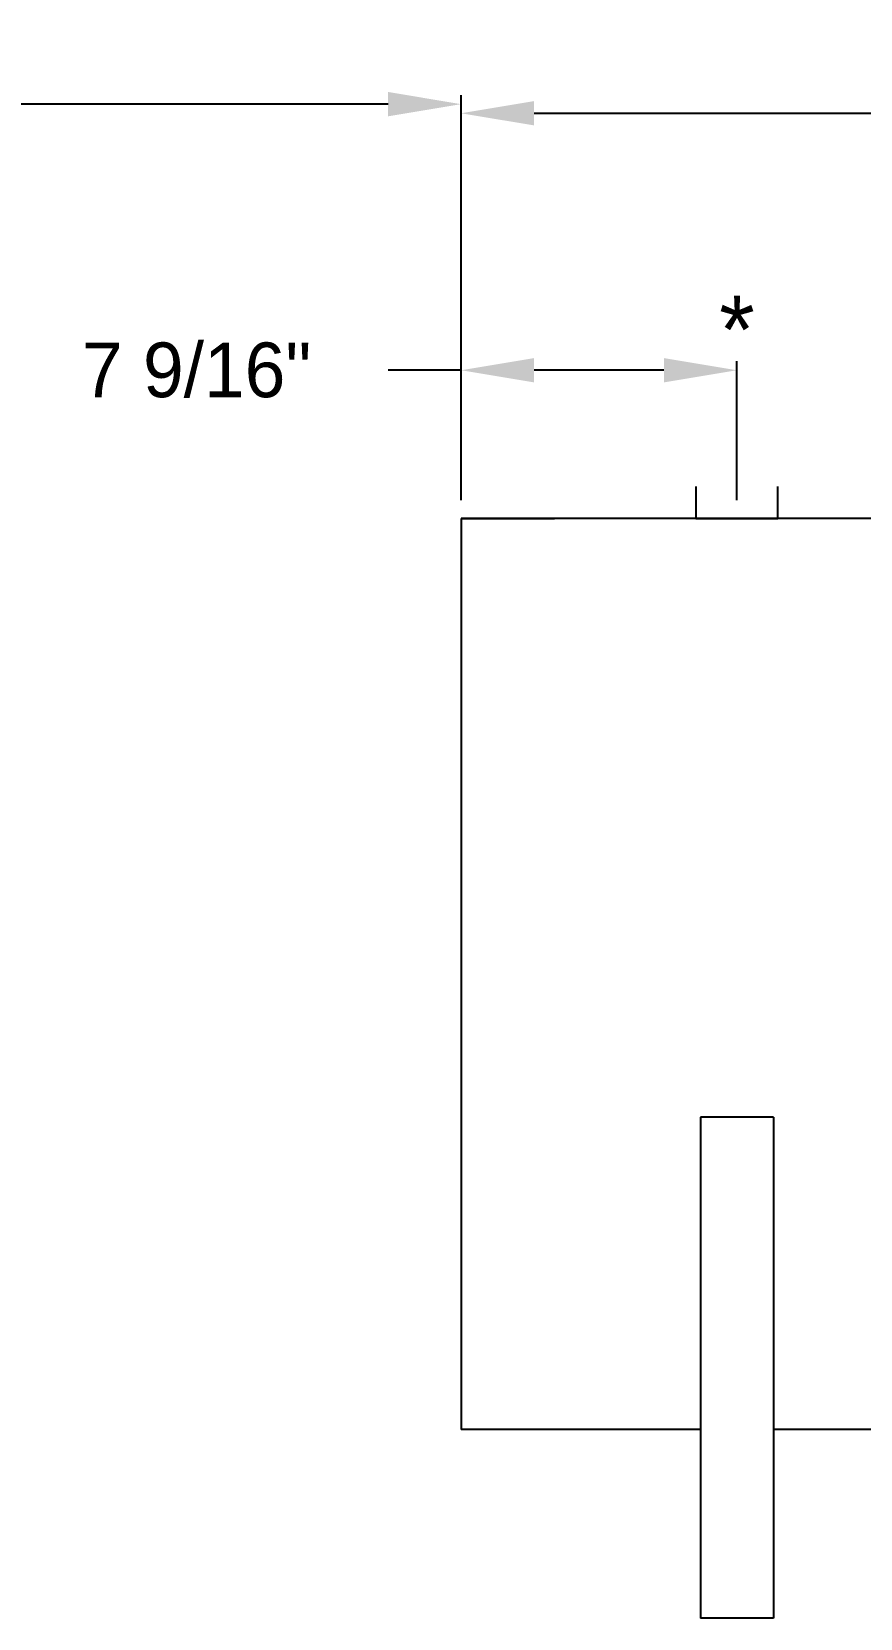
# Model space of a CAD drawing. Extents: x -1 to 275, y -26 to 150.
# Drawn here: x 64.42 to 87.13, y 32.59 to 76.12 of the extents above; entities that cross this region are included whole.
import ezdxf
from ezdxf.enums import TextEntityAlignment as Align

# ---------------------------------------------------------------- set-up
doc = ezdxf.new("R2010")
doc.units = 0
doc.header["$MEASUREMENT"] = 0
doc.layers.get('Defpoints').update_dxf_attribs({"linetype": 'CONTINUOUS'})
doc.layers.add('0 Unit', color=7, linetype='CONTINUOUS')
doc.dimstyles.get("Standard").update_dxf_attribs({"dimtxt": 1.5, "dimasz": 2, "dimexe": 0.25, "dimexo": 0.5, "dimgap": 0.75, "dimtad": 0, "dimtih": 1, "dimtoh": 1, "dimdec": 4, "dimzin": 0, "dimdsep": 46, "dimlunit": 5, "dimtxsty": 'STANDARD', "dimcen": 0.125, "dimclrd": 1, "dimclre": 1, "dimclrt": 1, "dimadec": 0, "dimazin": 0, "dimtfac": 1, "dimtdec": 4, "dimtofl": 0, "dimtmove": 0, "dimatfit": 3, "dimfxl": 1, "dimfrac": 2, "dimtolj": 1, "dimtzin": 0, "dimarcsym": 0})

# ---------------------------------------------------------------- blocks, each defined once
blk = doc.blocks.new('*D20')
at = {"layer": '0 Unit', "lineweight": -2}
for p, q in [((76.188, 63.268), (76.188, 74.131)), ((122.375, 63.268), (122.375, 74.131)), ((78.188, 73.881), (93.282, 73.881)), ((120.375, 73.881), (105.282, 73.881))]:
    blk.add_line(p, q, dxfattribs=at)
at = {"layer": '0 Unit'}
for points in [[(78.188, 74.215), (78.188, 73.548), (76.188, 73.881)], [(120.375, 74.215), (120.375, 73.548), (122.375, 73.881)]]:
    blk.add_solid(points, dxfattribs=at)
at = {"layer": 'Defpoints', "color": 0}
for p in [(122.375, 73.881), (76.188, 62.768), (122.375, 62.768)]:
    blk.add_point(p, dxfattribs=at)
at = {"layer": '0 Unit', "insert": (99.282, 73.881), "char_height": 1.5, "attachment_point": 5}
blk.add_mtext('\\A1;46 3/16"', dxfattribs=at)
blk = doc.blocks.new('*D21')
at = {"layer": '0 Unit', "lineweight": -2}
for p, q in [((76.188, 63.268), (76.188, 67.081)), ((83.75, 63.268), (83.75, 67.081)), ((76.188, 66.831), (74.188, 66.831)), ((81.75, 66.831), (78.188, 66.831))]:
    blk.add_line(p, q, dxfattribs=at)
at = {"layer": '0 Unit'}
for points in [[(78.188, 67.164), (78.188, 66.498), (76.188, 66.831)], [(81.75, 67.164), (81.75, 66.498), (83.75, 66.831)]]:
    blk.add_solid(points, dxfattribs=at)
at = {"layer": 'Defpoints', "color": 0}
for p in [(76.188, 66.831), (76.188, 62.768), (83.75, 62.768)]:
    blk.add_point(p, dxfattribs=at)
at = {"layer": '0 Unit', "insert": (68.938, 66.831), "char_height": 1.5, "attachment_point": 5}
blk.add_mtext('\\A1;7 9/16"', dxfattribs=at)
blk = doc.blocks.new('*D23')
at = {"layer": '0 Unit', "lineweight": -2}
for p, q in [((46.188, 63.268), (46.188, 74.381)), ((48.188, 74.131), (58.813, 74.131)), ((74.188, 74.131), (63.563, 74.131)), ((76.188, 63.268), (76.188, 74.381))]:
    blk.add_line(p, q, dxfattribs=at)
at = {"layer": '0 Unit'}
for points in [[(48.188, 74.465), (48.188, 73.798), (46.188, 74.131)], [(74.188, 74.465), (74.188, 73.798), (76.188, 74.131)]]:
    blk.add_solid(points, dxfattribs=at)
at = {"layer": 'Defpoints', "color": 0}
for p in [(76.188, 74.131), (46.188, 62.768), (76.188, 62.768)]:
    blk.add_point(p, dxfattribs=at)
at = {"layer": '0 Unit', "insert": (61.188, 74.131), "char_height": 1.5, "attachment_point": 5}
blk.add_mtext('\\A1;30"', dxfattribs=at)

msp = doc.modelspace()

# ---------------------------------------------------------------- linework, layer by layer
at = {"layer": '0 Unit'}
for p, q in [((82.62547, 63.64308), (82.62547, 62.76808)), ((84.87547, 62.76808), (84.87547, 63.64308)), ((122.37547, 62.76808), (76.18797, 62.76808)), ((76.18797, 62.76808), (76.18797, 37.76808)), ((76.18797, 62.76808), (78.75047, 62.76808)), ((76.18797, 62.76808), (76.18797, 41.8462)), ((82.62547, 62.76808), (84.87547, 62.76808)), ((82.75047, 46.34108), (82.75047, 32.59108)), ((84.75047, 46.34108), (82.75047, 46.34108)), ((84.75047, 46.34108), (84.75047, 32.59108)), ((82.75047, 37.76808), (76.18797, 37.76808)), ((113.81297, 37.76808), (84.75047, 37.76808)), ((84.75047, 32.59108), (82.75047, 32.59108))]:
    msp.add_line(p, q, dxfattribs=at)

# ---------------------------------------------------------------- texts
msp.add_text('*', height=1.87063, dxfattribs=at).set_placement((83.75313, 67.00888), align=Align.CENTER)

# ---------------------------------------------------------------- dimensions: what is measured, and where the dimension line sits
for base, p1, p2, picture, middle in [((122.37547, 73.88137), (76.18797, 62.76808), (122.37547, 62.76808), '*D20', (99.28172, 73.88137)), ((76.18797, 74.13137), (46.18797, 62.76808), (76.18797, 62.76808), '*D23', (61.18797, 74.13137)), ((76.18797, 66.83097), (83.75047, 62.76808), (76.18797, 62.76808), '*D21', (68.93797, 66.83097))]:
    dim = msp.add_linear_dim(base=base, p1=p1, p2=p2, dimstyle='Standard', override={"dimpost": '"', "dimclrd": 256, "dimclre": 256, "dimclrt": 256}, dxfattribs=at)
    dim.commit()
    dim.dimension.update_dxf_attribs({"geometry": picture, "text_midpoint": middle})

doc.saveas('drawing.dxf')
